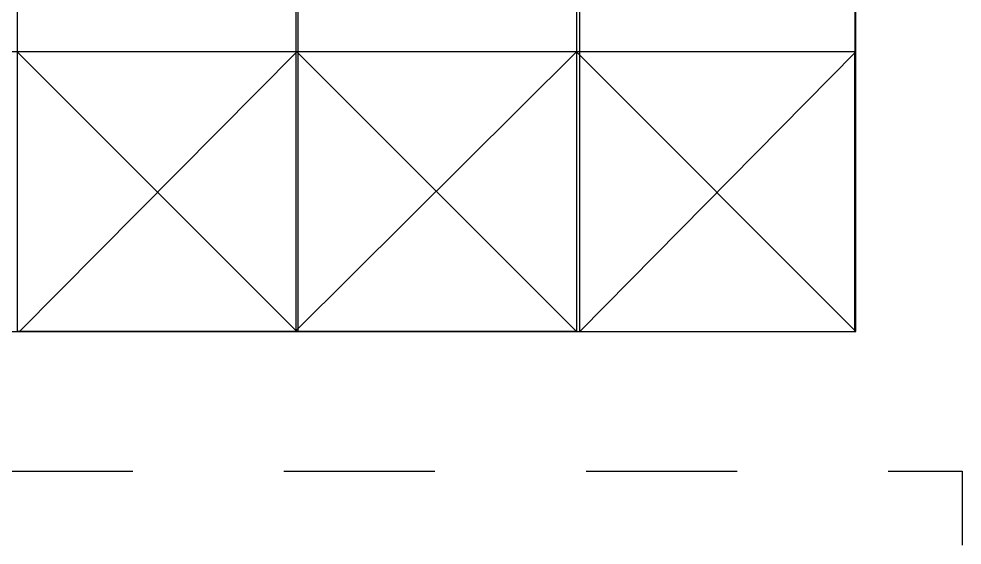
# Model space of a CAD drawing. Extents: x 0 to 360, y -268 to 0.
# Drawn here: x 78.01 to 105, y -170.12 to -155.06 of the extents above; entities that cross this region are included whole.
import ezdxf

# ---------------------------------------------------------------- set-up
doc = ezdxf.new("R2010")
doc.units = 0
doc.linetypes.add('AI-LINETYPE-3', pattern=[8.644467, 4.322234, -4.322234])
doc.layers.add('LAYER_1', color=7, linetype='CONTINUOUS')

# ---------------------------------------------------------------- blocks, each defined once
blk = doc.blocks.new('BLOCK_3')
at = {"layer": 'LAYER_1', "color": 250, "linetype": 'AI-LINETYPE-3'}
blk.add_lwpolyline([(16.439, -168.001), (100.722, -168.001)], dxfattribs=at)
at = {"layer": 'LAYER_1', "color": 250}
blk.add_lwpolyline([(102.883, -168.001), (105, -168.001), (105, -170.118)], dxfattribs=at)
blk = doc.blocks.new('BLOCK_2')
at = {"layer": 'LAYER_1'}
blk.add_blockref('BLOCK_3', (0, 0), dxfattribs=at)
blk = doc.blocks.new('BLOCK_4')
at = {"layer": 'LAYER_1', "color": 250}
for points in [[(85.992, -164.001), (77.977, -164.001), (77.977, -140), (85.992, -140), (85.992, -164.001)], [(93.963, -164.001), (85.947, -164.001), (85.947, -140), (93.963, -140), (93.963, -164.001)], [(101.963, -140), (94.056, -140), (94.056, -164.001), (101.963, -164.001), (101.963, -140)], [(101.926, -156.001), (10, -156.001), (10, -148.053), (101.926, -148.053), (101.926, -156.001)], [(101.926, -156.001), (10, -156.001), (10, -164.001), (101.926, -164.001), (101.926, -156.001)], [(77.963, -156.001), (85.963, -164.001)], [(78.032, -164.001), (85.963, -156.001)], [(85.915, -164.001), (93.963, -156.001)], [(85.963, -156.001), (93.963, -164.001)], [(93.963, -156.001), (101.963, -164.001)], [(94.062, -164.001), (101.963, -156.001)]]:
    blk.add_lwpolyline(points, dxfattribs=at)

msp = doc.modelspace()

# ---------------------------------------------------------------- block references
at = {"layer": 'LAYER_1'}
for name in ['BLOCK_4', 'BLOCK_2']:
    msp.add_blockref(name, (0, 0), dxfattribs=at)

doc.saveas('drawing.dxf')
